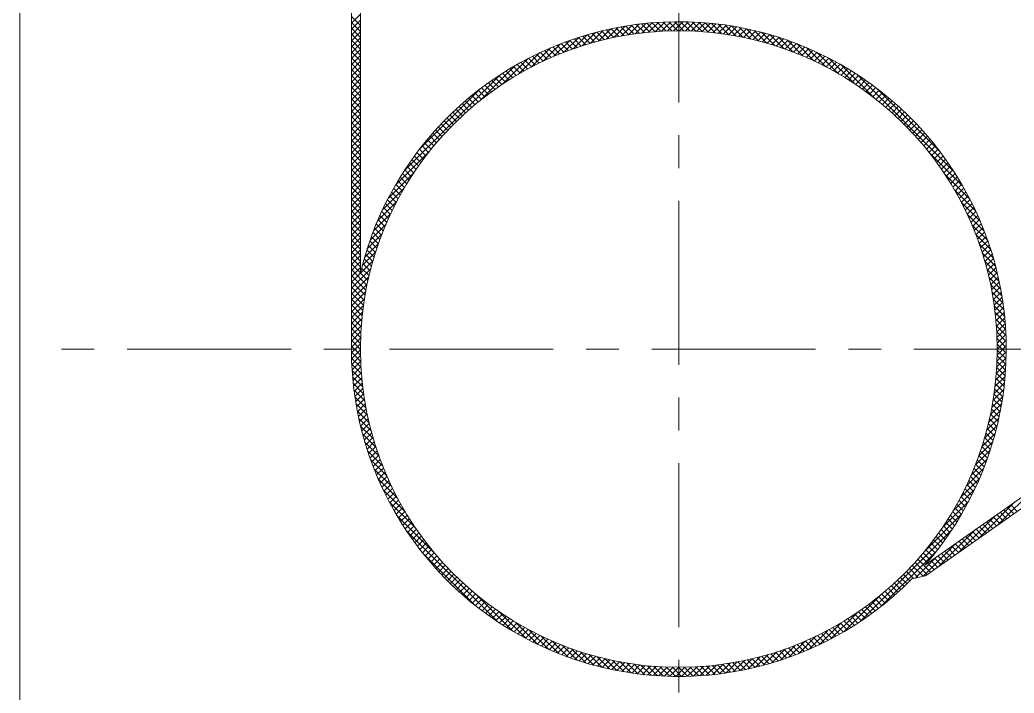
# Model space of a CAD drawing. Header units: millimetres. Extents: x -394 to 6212, y -2458 to 809.
# Drawn here: x 2956.92 to 2972.08, y -1885.08 to -1874.81 of the extents above; entities that cross this region are included whole.
import ezdxf

# ---------------------------------------------------------------- set-up
doc = ezdxf.new("R2010")
doc.units = ezdxf.units.MM
doc.linetypes.add('CENTERX2', pattern=[4, 2.5, -0.5, 0.5, -0.5])
for name, color, linetype, lineweight, true_color in [('1', 1, 'Continuous', 18, 0xff0000), ('2', 2, 'Continuous', 18, 0xffff00), ('3', 3, 'CENTERX2', 18, 0x00ff00)]:
    doc.layers.add(name, color=color, linetype=linetype, lineweight=lineweight, true_color=true_color)

msp = doc.modelspace()

# ---------------------------------------------------------------- linework, layer by layer
at = {"layer": '1'}
for p, q in [((2956.91546, -1823.48362), (2956.91546, -1888.73439)), ((2961.97115, -1832.38923), (2961.97115, -1879.82878)), ((2962.10954, -1870.61666), (2962.10954, -1878.66139)), ((2970.71541, -1883.1239), (2979.58559, -1876.9071)), ((2970.72553, -1883.2858), (2979.73849, -1876.96893)), ((2970.72553, -1883.2858), (2970.51906, -1883.33483))]:
    msp.add_line(p, q, dxfattribs=at)
msp.add_circle((2966.96413, -1879.82878), 4.85459, dxfattribs=at)
for start, end in [(318.703905, 166.478734), (180, 315.396562)]:
    msp.add_arc((2966.96413, -1879.82878), 4.99298, start, end, dxfattribs=at)
at = {"layer": '2'}
for p, q in [((2961.97115, -1874.85947), (2962.10954, -1874.72108)), ((2962.10954, -1874.89455), (2961.97115, -1874.75616)), ((2961.97115, -1874.94927), (2962.10954, -1874.81088)), ((2962.10954, -1874.98436), (2961.97115, -1874.84597)), ((2961.97115, -1875.03908), (2962.10954, -1874.90069)), ((2962.10954, -1875.07416), (2961.97115, -1874.93577)), ((2965.86015, -1875.10138), (2966.03935, -1874.92219)), ((2966.04809, -1875.0614), (2965.93062, -1874.94393)), ((2965.9754, -1875.07594), (2966.14846, -1874.90287)), ((2966.12394, -1875.04745), (2966.00523, -1874.92874)), ((2966.20086, -1875.03457), (2966.08084, -1874.91455)), ((2966.08707, -1875.05407), (2966.25468, -1874.88646)), ((2966.27889, -1875.02279), (2966.15749, -1874.90139)), ((2966.19552, -1875.03542), (2966.35825, -1874.8727)), ((2966.35807, -1875.01217), (2966.23519, -1874.88929)), ((2966.30106, -1875.01968), (2966.45937, -1874.86138)), ((2966.43844, -1875.00273), (2966.31401, -1874.8783)), ((2966.52005, -1874.99454), (2966.39396, -1874.86846)), ((2966.40393, -1875.00662), (2966.55822, -1874.85232)), ((2966.60295, -1874.98764), (2966.47511, -1874.8598)), ((2966.50434, -1874.99601), (2966.65497, -1874.84538)), ((2966.6872, -1874.98209), (2966.55749, -1874.85238)), ((2966.60247, -1874.98768), (2966.74975, -1874.8404)), ((2966.77287, -1874.97796), (2966.64117, -1874.84625)), ((2966.69849, -1874.98146), (2966.84268, -1874.83728)), ((2966.86002, -1874.9753), (2966.72619, -1874.84147)), ((2966.79254, -1874.97722), (2966.93387, -1874.83589)), ((2966.94873, -1874.97421), (2966.81262, -1874.8381)), ((2966.88472, -1874.97484), (2967.02341, -1874.83615)), ((2967.03909, -1874.97477), (2966.90052, -1874.8362)), ((2966.97516, -1874.9742), (2967.11139, -1874.83797)), ((2967.13119, -1874.97706), (2966.98999, -1874.83586)), ((2967.06395, -1874.97521), (2967.19789, -1874.84127)), ((2967.22513, -1874.98121), (2967.08109, -1874.83717)), ((2967.15118, -1874.97779), (2967.28298, -1874.84599)), ((2967.32105, -1874.98733), (2967.17394, -1874.84021)), ((2967.23691, -1874.98186), (2967.36672, -1874.85205)), ((2967.41908, -1874.99555), (2967.26862, -1874.84509)), ((2967.32123, -1874.98734), (2967.44916, -1874.85941)), ((2967.51938, -1875.00605), (2967.36527, -1874.85194)), ((2967.4042, -1874.99417), (2967.53037, -1874.86801)), ((2967.62212, -1875.01899), (2967.46402, -1874.86089)), ((2967.48587, -1875.00231), (2967.61038, -1874.8778)), ((2967.72752, -1875.03459), (2967.56503, -1874.87209)), ((2967.5663, -1875.01168), (2967.68925, -1874.88873)), ((2967.64554, -1875.02225), (2967.76701, -1874.90077)), ((2967.83583, -1875.05309), (2967.66847, -1874.88573)), ((2967.72362, -1875.03397), (2967.8437, -1874.91388)), ((2967.94734, -1875.0748), (2967.77455, -1874.90201)), ((2967.80059, -1875.04679), (2967.91936, -1874.92802)), ((2967.8765, -1875.06069), (2967.99402, -1874.94317)), ((2968.0624, -1875.10005), (2967.88352, -1874.92117)), ((2968.18143, -1875.12929), (2967.99566, -1874.94352)), ((2961.97115, -1875.12888), (2962.10954, -1874.99049)), ((2962.10954, -1875.16396), (2961.97115, -1875.02557)), ((2961.97115, -1875.21868), (2962.10954, -1875.08029)), ((2965.21056, -1875.30197), (2965.43766, -1875.07486)), ((2965.35299, -1875.24934), (2965.5671, -1875.03522)), ((2965.54448, -1875.1864), (2965.43408, -1875.07601)), ((2965.48811, -1875.20402), (2965.69139, -1875.00074)), ((2965.61368, -1875.1658), (2965.50242, -1875.05455)), ((2965.68375, -1875.14608), (2965.57159, -1875.03392)), ((2965.61712, -1875.16481), (2965.8112, -1874.97073)), ((2965.75473, -1875.12725), (2965.64161, -1875.01413)), ((2965.82662, -1875.10934), (2965.7125, -1874.99522)), ((2965.74091, -1875.13082), (2965.92704, -1874.94469)), ((2965.89946, -1875.09237), (2965.78428, -1874.9772)), ((2965.97327, -1875.07638), (2965.85698, -1874.9601)), ((2967.95136, -1875.07563), (2968.06771, -1874.95928)), ((2968.02522, -1875.09157), (2968.14045, -1874.97634)), ((2968.09811, -1875.10849), (2968.21228, -1874.99432)), ((2968.30499, -1875.16304), (2968.11133, -1874.96938)), ((2968.17005, -1875.12635), (2968.28321, -1875.01319)), ((2968.43372, -1875.20197), (2968.23093, -1874.99917)), ((2968.24107, -1875.14514), (2968.35327, -1875.03293)), ((2968.31119, -1875.16482), (2968.42248, -1875.05352)), ((2968.56853, -1875.24697), (2968.35498, -1875.03343)), ((2968.38043, -1875.18538), (2968.49086, -1875.07494)), ((2968.71057, -1875.29921), (2968.48415, -1875.07279)), ((2962.10954, -1875.25376), (2961.97115, -1875.11537)), ((2961.97115, -1875.30848), (2962.10954, -1875.17009)), ((2962.10954, -1875.34357), (2961.97115, -1875.20518)), ((2964.7181, -1875.52501), (2965.00831, -1875.2348)), ((2964.89631, -1875.43661), (2965.15964, -1875.17328)), ((2965.14654, -1875.32729), (2965.04049, -1875.22123)), ((2965.05915, -1875.36357), (2965.30222, -1875.1205)), ((2965.21089, -1875.30184), (2965.10421, -1875.19515)), ((2965.27601, -1875.27715), (2965.16866, -1875.16979)), ((2965.34191, -1875.25325), (2965.23385, -1875.14519)), ((2965.40861, -1875.23015), (2965.29981, -1875.12135)), ((2965.47613, -1875.20786), (2965.36655, -1875.09828)), ((2968.44882, -1875.20679), (2968.55843, -1875.09718)), ((2968.51637, -1875.22904), (2968.62521, -1875.1202)), ((2968.58311, -1875.2521), (2968.69121, -1875.14401)), ((2968.86148, -1875.36032), (2968.61928, -1875.11812)), ((2968.64905, -1875.27597), (2968.75644, -1875.16858)), ((2968.71421, -1875.30061), (2968.82093, -1875.19389)), ((2969.02369, -1875.43273), (2968.76148, -1875.17052)), ((2968.7786, -1875.32603), (2968.88468, -1875.21994)), ((2968.84223, -1875.3522), (2968.94771, -1875.24672)), ((2969.20102, -1875.52025), (2968.91233, -1875.23157)), ((2961.97115, -1875.39829), (2962.10954, -1875.2599)), ((2962.10954, -1875.43337), (2961.97115, -1875.29498)), ((2961.97115, -1875.48809), (2962.10954, -1875.3497)), ((2962.10954, -1875.52317), (2961.97115, -1875.38478)), ((2964.27937, -1875.78414), (2964.66888, -1875.39463)), ((2964.51752, -1875.63579), (2964.84594, -1875.30737)), ((2964.77582, -1875.49538), (2964.67296, -1875.39252)), ((2964.83583, -1875.46559), (2964.73251, -1875.36227)), ((2964.89654, -1875.4365), (2964.79273, -1875.33268)), ((2964.95796, -1875.40811), (2964.85363, -1875.30378)), ((2965.02009, -1875.38044), (2964.91521, -1875.27556)), ((2965.08294, -1875.35349), (2964.9775, -1875.24804)), ((2968.90512, -1875.3791), (2969.01003, -1875.2742)), ((2968.96729, -1875.40674), (2969.07165, -1875.30239)), ((2969.02874, -1875.4351), (2969.13258, -1875.33126)), ((2969.40026, -1875.62969), (2969.0741, -1875.30353)), ((2969.08948, -1875.46415), (2969.19283, -1875.36081)), ((2969.14953, -1875.49391), (2969.25241, -1875.39103)), ((2969.63595, -1875.77557), (2969.25032, -1875.38995)), ((2961.97115, -1875.57789), (2962.10954, -1875.4395)), ((2962.10954, -1875.61297), (2961.97115, -1875.47458)), ((2961.97115, -1875.66769), (2962.10954, -1875.5293)), ((2963.95221, -1876.0215), (2964.4708, -1875.50291)), ((2964.54253, -1875.6213), (2964.44128, -1875.52005)), ((2964.59985, -1875.58882), (2964.49824, -1875.48721)), ((2964.65784, -1875.557), (2964.55583, -1875.455)), ((2964.71649, -1875.52585), (2964.61407, -1875.42343)), ((2969.20889, -1875.52435), (2969.31133, -1875.42191)), ((2969.26758, -1875.55547), (2969.3696, -1875.45344)), ((2969.32559, -1875.58725), (2969.42723, -1875.48562)), ((2969.38295, -1875.6197), (2969.48421, -1875.51844)), ((2969.95551, -1876.00534), (2969.44716, -1875.49699)), ((2962.10954, -1875.70278), (2961.97115, -1875.56439)), ((2961.97115, -1875.7575), (2962.10954, -1875.61911)), ((2962.10954, -1875.79258), (2961.97115, -1875.65419)), ((2962.78069, -1877.10321), (2964.23856, -1875.64534)), ((2964.26556, -1875.79334), (2964.16585, -1875.69363)), ((2964.31969, -1875.75766), (2964.21971, -1875.65769)), ((2964.37444, -1875.72262), (2964.27418, -1875.62235)), ((2964.42983, -1875.6882), (2964.32926, -1875.58763)), ((2964.48586, -1875.65443), (2964.38496, -1875.55353)), ((2969.43966, -1875.6528), (2969.54057, -1875.55188)), ((2969.49571, -1875.68654), (2969.5963, -1875.58596)), ((2969.55113, -1875.72092), (2969.65141, -1875.62065)), ((2969.60592, -1875.75594), (2969.70591, -1875.65595)), ((2969.66008, -1875.79159), (2969.7598, -1875.69186)), ((2971.15568, -1877.11571), (2969.67721, -1875.63723)), ((2961.97115, -1875.8473), (2962.10954, -1875.70891)), ((2962.10954, -1875.88238), (2961.97115, -1875.74399)), ((2961.97115, -1875.9371), (2962.10954, -1875.79871)), ((2962.10954, -1875.97218), (2961.97115, -1875.8338)), ((2964.05523, -1875.94222), (2963.95639, -1875.84338)), ((2964.10689, -1875.90408), (2964.00786, -1875.80505)), ((2964.15917, -1875.86655), (2964.05993, -1875.76732)), ((2964.21205, -1875.82964), (2964.11259, -1875.73017)), ((2969.71361, -1875.82785), (2969.81309, -1875.72838)), ((2969.76653, -1875.86474), (2969.86578, -1875.76549)), ((2969.81883, -1875.90224), (2969.91787, -1875.8032)), ((2969.87053, -1875.94034), (2969.96937, -1875.8415)), ((2970.94553, -1876.81575), (2969.97717, -1875.84739)), ((2961.97115, -1876.0269), (2962.10954, -1875.88851)), ((2962.10954, -1876.06199), (2961.97115, -1875.9236)), ((2961.97115, -1876.11671), (2962.10954, -1875.97832)), ((2962.99664, -1876.79746), (2963.93281, -1875.86129)), ((2963.85459, -1876.1008), (2963.75635, -1876.00255)), ((2963.90385, -1876.06025), (2963.80549, -1875.96189)), ((2963.95371, -1876.02031), (2963.85521, -1875.9218)), ((2964.00417, -1875.98096), (2963.90551, -1875.8823)), ((2969.92162, -1875.97906), (2970.02029, -1875.88039)), ((2969.9721, -1876.01838), (2970.07061, -1875.91986)), ((2970.02199, -1876.05829), (2970.12036, -1875.95992)), ((2970.07128, -1876.09881), (2970.16953, -1876.00056)), ((2962.10954, -1876.15179), (2961.97115, -1876.0134)), ((2961.97115, -1876.20651), (2962.10954, -1876.06812)), ((2962.10954, -1876.24159), (2961.97115, -1876.1032)), ((2963.71037, -1876.22598), (2963.61239, -1876.128)), ((2963.75786, -1876.18366), (2963.6598, -1876.08561)), ((2963.80593, -1876.14193), (2963.70779, -1876.04379)), ((2970.11997, -1876.13991), (2970.21812, -1876.04177)), ((2970.16807, -1876.18161), (2970.26613, -1876.08356)), ((2970.21559, -1876.22391), (2970.31357, -1876.12592)), ((2961.97115, -1876.29631), (2962.10954, -1876.15792)), ((2962.10954, -1876.33139), (2961.97115, -1876.19301)), ((2961.97115, -1876.38611), (2962.10954, -1876.24772)), ((2962.10954, -1876.4212), (2961.97115, -1876.28281)), ((2963.52633, -1876.40115), (2963.42848, -1876.3033)), ((2963.57146, -1876.35648), (2963.4736, -1876.25862)), ((2963.61718, -1876.31239), (2963.51929, -1876.21451)), ((2963.66348, -1876.26889), (2963.56556, -1876.17097)), ((2970.26251, -1876.26679), (2970.36043, -1876.16886)), ((2970.30884, -1876.31026), (2970.40673, -1876.21237)), ((2970.35458, -1876.35432), (2970.45245, -1876.25645)), ((2970.39974, -1876.39896), (2970.4976, -1876.3011)), ((2961.97115, -1876.47592), (2962.10954, -1876.33753)), ((2962.10954, -1876.511), (2961.97115, -1876.37261)), ((2961.97115, -1876.56572), (2962.10954, -1876.42733)), ((2963.39447, -1876.5387), (2963.29654, -1876.44077)), ((2963.43784, -1876.49226), (2963.33995, -1876.39437)), ((2963.48179, -1876.44642), (2963.38393, -1876.34855)), ((2970.44431, -1876.44419), (2970.54218, -1876.34633)), ((2970.48829, -1876.49001), (2970.58618, -1876.39212)), ((2970.53169, -1876.53642), (2970.62962, -1876.43849)), ((2962.10954, -1876.6008), (2961.97115, -1876.46241)), ((2961.97115, -1876.65552), (2962.10954, -1876.51713)), ((2962.10954, -1876.69061), (2961.97115, -1876.55222)), ((2961.97115, -1876.74532), (2962.10954, -1876.60693)), ((2963.26791, -1876.68155), (2963.16975, -1876.58339)), ((2963.30951, -1876.63334), (2963.21144, -1876.53527)), ((2963.3517, -1876.58573), (2963.2537, -1876.48773)), ((2970.57449, -1876.58342), (2970.67248, -1876.48543)), ((2970.61671, -1876.63101), (2970.71477, -1876.53294)), ((2970.65833, -1876.67918), (2970.75649, -1876.58103)), ((2962.10954, -1876.78041), (2961.97115, -1876.64202)), ((2961.97115, -1876.83513), (2962.10954, -1876.69674)), ((2962.10954, -1876.87021), (2961.97115, -1876.73182)), ((2963.14669, -1876.82974), (2963.04815, -1876.7312)), ((2963.1865, -1876.77975), (2963.08811, -1876.68135)), ((2963.22691, -1876.73035), (2963.12864, -1876.63208)), ((2970.69936, -1876.72796), (2970.79763, -1876.62969)), ((2970.7398, -1876.77732), (2970.83819, -1876.67893)), ((2970.77964, -1876.82728), (2970.87817, -1876.72875)), ((2961.97115, -1876.92493), (2962.10954, -1876.78654)), ((2962.10954, -1876.96001), (2961.97115, -1876.82162)), ((2961.97115, -1877.01473), (2962.10954, -1876.87634)), ((2962.10954, -1877.04982), (2961.97115, -1876.91143)), ((2962.63826, -1877.33545), (2963.15685, -1876.81686)), ((2963.03088, -1876.98333), (2962.9318, -1876.88426)), ((2963.06888, -1876.93153), (2962.97, -1876.83265)), ((2963.10748, -1876.88033), (2963.00878, -1876.78163)), ((2971.29593, -1877.34575), (2970.78758, -1876.8374)), ((2970.81888, -1876.87785), (2970.91757, -1876.77916)), ((2970.85751, -1876.92901), (2970.95638, -1876.83015)), ((2970.89554, -1876.98079), (2970.99461, -1876.88172)), ((2961.97115, -1877.10453), (2962.10954, -1876.96614)), ((2962.10954, -1877.13962), (2961.97115, -1877.00123)), ((2961.97115, -1877.19434), (2962.10954, -1877.05595)), ((2962.92055, -1877.14241), (2962.82078, -1877.04264)), ((2962.95671, -1877.08877), (2962.85719, -1876.98925)), ((2962.99349, -1877.03574), (2962.8942, -1876.93645)), ((2970.93296, -1877.03317), (2971.03224, -1876.93389)), ((2970.96977, -1877.08617), (2971.06928, -1876.98666)), ((2971.00596, -1877.13978), (2971.10572, -1877.04002)), ((2962.10954, -1877.22942), (2961.97115, -1877.09103)), ((2961.97115, -1877.28414), (2962.10954, -1877.14575)), ((2962.10954, -1877.31922), (2961.97115, -1877.18083)), ((2962.52998, -1877.53353), (2962.91948, -1877.14403)), ((2962.81585, -1877.30711), (2962.7152, -1877.20647)), ((2962.85012, -1877.25158), (2962.74979, -1877.15125)), ((2962.88502, -1877.19668), (2962.78498, -1877.09664)), ((2971.40296, -1877.54259), (2971.01734, -1877.15697)), ((2971.04152, -1877.19402), (2971.14155, -1877.09399)), ((2971.07646, -1877.24889), (2971.17677, -1877.14857)), ((2971.11076, -1877.30439), (2971.21138, -1877.20376)), ((2961.97115, -1877.37394), (2962.10954, -1877.23555)), ((2962.10954, -1877.40903), (2961.97115, -1877.27064)), ((2961.97115, -1877.46374), (2962.10954, -1877.32536)), ((2962.10954, -1877.49883), (2961.97115, -1877.36044)), ((2962.74923, -1877.4201), (2962.64791, -1877.31878)), ((2962.78222, -1877.36328), (2962.68124, -1877.26231)), ((2971.14442, -1877.36053), (2971.24538, -1877.25957)), ((2971.17743, -1877.41732), (2971.27874, -1877.31601)), ((2961.97115, -1877.55355), (2962.10954, -1877.41516)), ((2962.10954, -1877.58863), (2961.97115, -1877.45024)), ((2961.97115, -1877.64335), (2962.10954, -1877.50496)), ((2962.44272, -1877.71059), (2962.77114, -1877.38218)), ((2962.65424, -1877.59452), (2962.55172, -1877.492)), ((2962.68524, -1877.53571), (2962.58314, -1877.43362)), ((2962.7169, -1877.47758), (2962.6152, -1877.37588)), ((2971.48939, -1877.71882), (2971.16322, -1877.39265)), ((2971.2098, -1877.47476), (2971.31148, -1877.37308)), ((2971.24149, -1877.53286), (2971.34357, -1877.43079)), ((2971.27253, -1877.59163), (2971.37502, -1877.48914)), ((2962.10954, -1877.67843), (2961.97115, -1877.54004)), ((2961.97115, -1877.73315), (2962.10954, -1877.59476)), ((2962.10954, -1877.76824), (2961.97115, -1877.62985)), ((2962.37015, -1877.87297), (2962.66036, -1877.58276)), ((2962.56535, -1877.77504), (2962.46143, -1877.67111)), ((2962.59429, -1877.71417), (2962.49086, -1877.61074)), ((2962.62392, -1877.654), (2962.52096, -1877.55104)), ((2971.56135, -1877.88058), (2971.27266, -1877.59189)), ((2971.30288, -1877.65108), (2971.40582, -1877.54814)), ((2971.33254, -1877.71122), (2971.43595, -1877.60781)), ((2971.36151, -1877.77206), (2971.46542, -1877.66815)), ((2961.97115, -1877.82295), (2962.10954, -1877.68457)), ((2962.10954, -1877.85804), (2961.97115, -1877.71965)), ((2961.97115, -1877.91276), (2962.10954, -1877.77437)), ((2962.10954, -1877.94784), (2961.97115, -1877.80945)), ((2962.30863, -1878.02429), (2962.57195, -1877.76096)), ((2962.50962, -1877.89891), (2962.40462, -1877.79391)), ((2962.53713, -1877.83662), (2962.43268, -1877.73216)), ((2971.62239, -1878.03143), (2971.36019, -1877.76922)), ((2971.38977, -1877.8336), (2971.4942, -1877.72917)), ((2971.41732, -1877.89585), (2971.52229, -1877.79088)), ((2961.97115, -1878.00256), (2962.10954, -1877.86417)), ((2962.10954, -1878.03764), (2961.97115, -1877.89925)), ((2961.97115, -1878.09236), (2962.10954, -1877.95397)), ((2962.25585, -1878.16687), (2962.49892, -1877.9238)), ((2962.4568, -1878.0257), (2962.35061, -1877.91951)), ((2962.48284, -1877.96193), (2962.37726, -1877.85635)), ((2971.6748, -1878.17364), (2971.43259, -1877.93143)), ((2971.44413, -1877.95884), (2971.54969, -1877.85329)), ((2971.4702, -1878.02257), (2971.57637, -1877.91641)), ((2962.10954, -1878.12745), (2961.97115, -1877.98906)), ((2961.97115, -1878.18217), (2962.10954, -1878.04378)), ((2962.10954, -1878.21725), (2961.97115, -1878.07886)), ((2962.21021, -1878.30231), (2962.43731, -1878.07521)), ((2962.38329, -1878.2216), (2962.27507, -1878.11338)), ((2962.40702, -1878.15552), (2962.2995, -1878.04801)), ((2962.43153, -1878.09023), (2962.32469, -1877.98339)), ((2971.72012, -1878.30876), (2971.49371, -1878.08235)), ((2971.49552, -1878.08706), (2971.60232, -1877.98026)), ((2971.52007, -1878.15232), (2971.62755, -1878.04484)), ((2971.54383, -1878.21836), (2971.65202, -1878.11017)), ((2961.97115, -1878.27197), (2962.10954, -1878.13358)), ((2962.10954, -1878.30705), (2961.97115, -1878.16866)), ((2961.97115, -1878.36177), (2962.10954, -1878.22338)), ((2962.10954, -1878.39685), (2961.97115, -1878.25846)), ((2962.17057, -1878.43175), (2962.38469, -1878.21764)), ((2962.33827, -1878.35618), (2962.22852, -1878.24643)), ((2962.36037, -1878.28848), (2962.2514, -1878.17951)), ((2971.75948, -1878.43793), (2971.54594, -1878.22439)), ((2971.56679, -1878.2852), (2971.67572, -1878.17627)), ((2971.58893, -1878.35286), (2971.69865, -1878.24314)), ((2961.97115, -1878.45157), (2962.10954, -1878.31318)), ((2962.10954, -1878.48666), (2961.97115, -1878.34827)), ((2961.97115, -1878.54138), (2962.10954, -1878.40299)), ((2962.13609, -1878.55604), (2962.33937, -1878.35276)), ((2962.29661, -1878.49412), (2962.18515, -1878.38267)), ((2962.31701, -1878.42472), (2962.20643, -1878.31414)), ((2971.79374, -1878.56199), (2971.59094, -1878.35919)), ((2971.61023, -1878.42136), (2971.72078, -1878.31082)), ((2971.63068, -1878.49072), (2971.74209, -1878.3793)), ((2962.10954, -1878.57646), (2961.97115, -1878.43807)), ((2961.97115, -1878.81078), (2962.30016, -1878.48177)), ((2961.97115, -1878.63118), (2962.10954, -1878.49279)), ((2962.22401, -1878.78074), (2961.97115, -1878.52787)), ((2961.97115, -1878.72098), (2962.10954, -1878.58259)), ((2962.25846, -1878.63558), (2962.14512, -1878.52224)), ((2962.27708, -1878.5644), (2962.16471, -1878.45203)), ((2971.82354, -1878.68159), (2971.62988, -1878.48793)), ((2971.65025, -1878.56095), (2971.76257, -1878.44862)), ((2971.66892, -1878.63208), (2971.7822, -1878.5188)), ((2961.97115, -1878.90059), (2962.26617, -1878.60556)), ((2962.20825, -1878.85478), (2961.97115, -1878.61767)), ((2962.19349, -1878.92983), (2961.97115, -1878.70748)), ((2961.97115, -1878.99039), (2962.23673, -1878.72481)), ((2962.24076, -1878.70768), (2962.12641, -1878.59333)), ((2971.8494, -1878.79725), (2971.66363, -1878.61148)), ((2971.68666, -1878.70414), (2971.80096, -1878.58984)), ((2971.87174, -1878.90939), (2971.69286, -1878.73052)), ((2971.70345, -1878.77715), (2971.81882, -1878.66179)), ((2971.71927, -1878.85114), (2971.83576, -1878.73465)), ((2962.17978, -1879.00592), (2961.97115, -1878.79728)), ((2961.97115, -1879.08019), (2962.21129, -1878.84005)), ((2971.89091, -1879.01836), (2971.71812, -1878.84557)), ((2971.73407, -1878.92614), (2971.85175, -1878.80846)), ((2971.74783, -1879.00218), (2971.86677, -1878.88325)), ((2962.16715, -1879.08309), (2961.97115, -1878.88708)), ((2961.97115, -1879.16999), (2962.18942, -1878.95172)), ((2962.15563, -1879.16137), (2961.97115, -1878.97688)), ((2971.90719, -1879.12445), (2971.73982, -1878.95708)), ((2971.76052, -1879.0793), (2971.88078, -1878.95904)), ((2971.77209, -1879.15753), (2971.89375, -1879.03587)), ((2961.97115, -1879.2598), (2962.17077, -1879.06017)), ((2962.14527, -1879.24081), (2961.97115, -1879.06669)), ((2962.13612, -1879.32146), (2961.97115, -1879.15649)), ((2961.97115, -1879.3496), (2962.15503, -1879.16571)), ((2971.92082, -1879.22789), (2971.75833, -1879.06539)), ((2971.93203, -1879.32889), (2971.77393, -1879.17079)), ((2971.78251, -1879.23691), (2971.90565, -1879.11377)), ((2962.12821, -1879.40336), (2961.97115, -1879.24629)), ((2961.97115, -1879.4394), (2962.14197, -1879.26858)), ((2962.12161, -1879.48656), (2961.97115, -1879.33609)), ((2971.94097, -1879.42764), (2971.78687, -1879.27353)), ((2971.79173, -1879.3175), (2971.91644, -1879.19278)), ((2971.79969, -1879.39933), (2971.92608, -1879.27295)), ((2961.97115, -1879.5292), (2962.13136, -1879.36899)), ((2962.11638, -1879.57113), (2961.97115, -1879.4259)), ((2961.97115, -1879.61901), (2962.12303, -1879.46713)), ((2971.94782, -1879.52429), (2971.79736, -1879.37383)), ((2971.95271, -1879.61898), (2971.80559, -1879.47186)), ((2971.80636, -1879.48247), (2971.93452, -1879.35431)), ((2971.81166, -1879.56697), (2971.94171, -1879.43692)), ((2962.11257, -1879.65713), (2961.97115, -1879.5157)), ((2961.97115, -1879.70881), (2962.11681, -1879.56315)), ((2962.11027, -1879.74462), (2961.97115, -1879.6055)), ((2971.95574, -1879.71182), (2971.8117, -1879.56778)), ((2971.81554, -1879.6529), (2971.94761, -1879.52083)), ((2971.81792, -1879.74032), (2971.95215, -1879.60609)), ((2961.97115, -1879.79861), (2962.11257, -1879.65719)), ((2962.10954, -1879.8337), (2961.97115, -1879.69531)), ((2962.11048, -1879.92444), (2961.97115, -1879.78511)), ((2961.9715, -1879.88806), (2962.11019, -1879.74937)), ((2971.95705, -1879.80293), (2971.81585, -1879.66173)), ((2971.81787, -1879.91997), (2971.95689, -1879.78096)), ((2971.95671, -1879.89239), (2971.81815, -1879.75383)), ((2971.81873, -1879.82931), (2971.95526, -1879.69278)), ((2962.11318, -1880.01695), (2961.97136, -1879.87513)), ((2961.97332, -1879.97604), (2962.10955, -1879.83981)), ((2961.97662, -1880.06254), (2962.11056, -1879.9286)), ((2971.81525, -1880.01239), (2971.95694, -1879.87071)), ((2971.95144, -1880.06673), (2971.81761, -1879.93289)), ((2971.95482, -1879.9803), (2971.8187, -1879.84418)), ((2962.11777, -1880.11133), (2961.97305, -1879.96662)), ((2962.12435, -1880.20772), (2961.9765, -1880.05987)), ((2961.98134, -1880.14763), (2962.11314, -1880.01583)), ((2971.80428, -1880.20297), (2971.95198, -1880.05527)), ((2971.81076, -1880.10668), (2971.95533, -1879.96211)), ((2971.94666, -1880.15175), (2971.81496, -1880.02004)), ((2962.13307, -1880.30624), (2961.98181, -1880.15499)), ((2961.9874, -1880.23137), (2962.11721, -1880.10156)), ((2961.99476, -1880.31381), (2962.12269, -1880.18588)), ((2971.78475, -1880.4021), (2971.93954, -1880.24731)), ((2971.79567, -1880.30139), (2971.94675, -1880.1503)), ((2971.93311, -1880.3178), (2971.80527, -1880.18996)), ((2971.94053, -1880.23542), (2971.81082, -1880.10571)), ((2962.1441, -1880.40708), (2961.98912, -1880.2521)), ((2962.15763, -1880.5104), (2961.99857, -1880.35134)), ((2962.00336, -1880.39502), (2962.12952, -1880.26885)), ((2962.01315, -1880.47503), (2962.13765, -1880.35052)), ((2971.77136, -1880.5053), (2971.93021, -1880.34645)), ((2971.91461, -1880.47891), (2971.79018, -1880.35448)), ((2971.92445, -1880.39895), (2971.79837, -1880.27287)), ((2962.17386, -1880.61644), (2962.01031, -1880.45288)), ((2962.02408, -1880.5539), (2962.14703, -1880.43095)), ((2962.03612, -1880.63166), (2962.1576, -1880.51019)), ((2971.73621, -1880.72005), (2971.90449, -1880.55177)), ((2971.75526, -1880.6112), (2971.91858, -1880.44787)), ((2971.89153, -1880.63543), (2971.77012, -1880.51402)), ((2971.90362, -1880.55772), (2971.78075, -1880.43485)), ((2962.19306, -1880.72544), (2962.02452, -1880.5569)), ((2962.21554, -1880.83772), (2962.04143, -1880.66362)), ((2962.04923, -1880.70836), (2962.16931, -1880.58827)), ((2962.06337, -1880.78401), (2962.18214, -1880.66525)), ((2971.7139, -1880.83216), (2971.88772, -1880.65835)), ((2971.86417, -1880.78768), (2971.74547, -1880.66897)), ((2971.87836, -1880.71207), (2971.75835, -1880.59205)), ((2962.24165, -1880.95364), (2962.06129, -1880.77328)), ((2962.07852, -1880.85867), (2962.19604, -1880.74115)), ((2962.09463, -1880.93236), (2962.21098, -1880.81602)), ((2971.68797, -1880.9479), (2971.86801, -1880.76786)), ((2971.83282, -1880.93593), (2971.71653, -1880.81964)), ((2971.84898, -1880.86229), (2971.73152, -1880.74483)), ((2962.27186, -1881.07365), (2962.0844, -1880.88619)), ((2962.30672, -1881.19831), (2962.11111, -1881.0027)), ((2962.11169, -1881.0051), (2962.22692, -1880.88988)), ((2962.12967, -1881.07693), (2962.24384, -1880.96276)), ((2971.62336, -1881.19211), (2971.81854, -1880.99693)), ((2971.65798, -1881.06769), (2971.84507, -1880.8806)), ((2971.79769, -1881.08041), (2971.68358, -1880.96629)), ((2971.81571, -1881.00863), (2971.70054, -1880.89345)), ((2962.34694, -1881.32834), (2962.14187, -1881.12326)), ((2962.14854, -1881.14786), (2962.2617, -1881.0347)), ((2962.16828, -1881.21792), (2962.28049, -1881.10572)), ((2971.58342, -1881.32186), (2971.78799, -1881.11728)), ((2971.759, -1881.22132), (2971.64684, -1881.10916)), ((2971.77878, -1881.1513), (2971.66567, -1881.03819)), ((2962.39346, -1881.46466), (2962.17722, -1881.24842)), ((2962.18887, -1881.28713), (2962.30017, -1881.17584)), ((2962.21029, -1881.35552), (2962.32073, -1881.24508)), ((2971.53723, -1881.45785), (2971.75288, -1881.24219)), ((2971.7169, -1881.35883), (2971.60651, -1881.24844)), ((2971.73836, -1881.29049), (2971.62711, -1881.17923)), ((2962.44755, -1881.60855), (2962.21785, -1881.37885)), ((2962.23253, -1881.42309), (2962.34214, -1881.31347)), ((2962.25555, -1881.48986), (2962.36439, -1881.38103)), ((2962.27936, -1881.55586), (2962.38745, -1881.44776)), ((2971.48355, -1881.60133), (2971.71253, -1881.37235)), ((2971.64772, -1881.55906), (2971.53966, -1881.451)), ((2971.67157, -1881.4931), (2971.56277, -1881.3843)), ((2971.69463, -1881.42636), (2971.58505, -1881.31679)), ((2962.51097, -1881.76177), (2962.26466, -1881.51547)), ((2962.30393, -1881.62109), (2962.41132, -1881.5137)), ((2962.32924, -1881.68558), (2962.43596, -1881.57886)), ((2971.42064, -1881.75405), (2971.66604, -1881.50864)), ((2971.59777, -1881.68871), (2971.49108, -1881.58202)), ((2971.62312, -1881.62426), (2971.51576, -1881.5169)), ((2962.58639, -1881.927), (2962.31887, -1881.65947)), ((2962.35529, -1881.74933), (2962.46138, -1881.64325)), ((2962.38207, -1881.81236), (2962.48754, -1881.70688)), ((2971.34588, -1881.9186), (2971.61223, -1881.65225)), ((2971.54487, -1881.81542), (2971.43942, -1881.70997)), ((2971.57168, -1881.75242), (2971.46563, -1881.64637)), ((2962.67813, -1882.10854), (2962.38215, -1881.81256)), ((2962.40955, -1881.87468), (2962.51445, -1881.76978)), ((2962.43773, -1881.9363), (2962.54209, -1881.83194)), ((2962.46661, -1881.99723), (2962.57044, -1881.89339)), ((2971.25508, -1882.0992), (2971.54944, -1881.80485)), ((2971.46023, -1882.00018), (2971.35642, -1881.89637)), ((2971.48914, -1881.93929), (2971.3848, -1881.83496)), ((2971.51735, -1881.8777), (2971.41248, -1881.77283)), ((2962.79407, -1882.31428), (2962.45702, -1881.97723)), ((2962.49616, -1882.05748), (2962.5995, -1881.95413)), ((2962.52638, -1882.11706), (2962.62926, -1882.01418)), ((2971.1406, -1882.30349), (2971.47522, -1881.96887)), ((2971.40039, -1882.11995), (2971.29753, -1882.01709)), ((2971.43065, -1882.0604), (2971.32732, -1881.95708)), ((2971.83133, -1882.51079), (2972.39628, -1881.94584)), ((2962.95225, -1882.56227), (2962.54743, -1882.15745)), ((2962.55726, -1882.17598), (2962.6597, -1882.07354)), ((2962.58879, -1882.23425), (2962.69082, -1882.13223)), ((2962.62097, -1882.29188), (2962.7226, -1882.19025)), ((2970.98527, -1882.54862), (2971.38569, -1882.1482)), ((2971.30571, -1882.29467), (2971.20409, -1882.19306)), ((2971.33792, -1882.23708), (2971.23591, -1882.13507)), ((2971.36948, -1882.17884), (2971.26706, -1882.07642)), ((2971.53112, -1882.72119), (2972.09607, -1882.15625)), ((2972.12454, -1882.30528), (2972.02518, -1882.20593)), ((2962.65379, -1882.34886), (2962.75505, -1882.2476)), ((2963.22456, -1882.92437), (2962.6605, -1882.36032)), ((2962.68723, -1882.40522), (2962.78814, -1882.30431)), ((2962.7213, -1882.46095), (2962.82189, -1882.36037)), ((2970.72397, -1882.89972), (2971.27398, -1882.34972)), ((2971.20528, -1882.46365), (2971.10471, -1882.36308)), ((2971.23938, -1882.40795), (2971.13849, -1882.30706)), ((2971.27286, -1882.35163), (2971.17162, -1882.25039)), ((2971.23091, -1882.9316), (2971.79586, -1882.36665)), ((2971.91335, -1882.4533), (2971.81399, -1882.35394)), ((2971.96615, -1882.4163), (2971.86679, -1882.31694)), ((2972.01894, -1882.37929), (2971.91959, -1882.27994)), ((2972.07174, -1882.34229), (2971.97238, -1882.24293)), ((2962.75599, -1882.51606), (2962.85627, -1882.41579)), ((2962.7913, -1882.57056), (2962.89129, -1882.47057)), ((2962.82721, -1882.62445), (2962.92693, -1882.52473)), ((2971.13523, -1882.57321), (2971.03525, -1882.47323)), ((2971.17056, -1882.51874), (2971.0703, -1882.41847)), ((2971.70216, -1882.60132), (2971.6028, -1882.50196)), ((2971.75495, -1882.56432), (2971.6556, -1882.46496)), ((2971.80775, -1882.52731), (2971.70839, -1882.42795)), ((2971.86055, -1882.49031), (2971.76119, -1882.39095)), ((2964.19169, -1883.98131), (2962.81161, -1882.60122)), ((2962.86372, -1882.67774), (2962.9632, -1882.57826)), ((2962.90084, -1882.73043), (2963.00009, -1882.63118)), ((2969.72348, -1883.99002), (2971.12537, -1882.58813)), ((2971.0256, -1882.73298), (2970.92636, -1882.63375)), ((2970.93071, -1883.142), (2971.49565, -1882.57706)), ((2971.06274, -1882.68032), (2970.96328, -1882.58086)), ((2971.09928, -1882.62707), (2970.99957, -1882.52736)), ((2971.49096, -1882.74934), (2971.39161, -1882.64998)), ((2971.54376, -1882.71233), (2971.4444, -1882.61298)), ((2971.59656, -1882.67533), (2971.4972, -1882.57597)), ((2971.64936, -1882.63832), (2971.55, -1882.53897)), ((2962.93855, -1882.78252), (2963.03758, -1882.68349)), ((2962.97685, -1882.83402), (2963.07569, -1882.73518)), ((2963.01574, -1882.88494), (2963.11441, -1882.78627)), ((2970.68825, -1883.29466), (2971.19544, -1882.78746)), ((2970.91061, -1882.88741), (2970.81195, -1882.78874)), ((2970.94953, -1882.83652), (2970.85069, -1882.73769)), ((2970.98786, -1882.78505), (2970.88883, -1882.68602)), ((2971.27977, -1882.89736), (2971.18041, -1882.798)), ((2971.33257, -1882.86035), (2971.23321, -1882.76099)), ((2971.38537, -1882.82335), (2971.28601, -1882.72399)), ((2971.43816, -1882.78634), (2971.33881, -1882.68698)), ((2963.86073, -1883.74015), (2963.05276, -1882.93219)), ((2963.05521, -1882.93527), (2963.15372, -1882.83675)), ((2963.09527, -1882.98501), (2963.19364, -1882.88664)), ((2963.1359, -1883.03418), (2963.23415, -1882.93593)), ((2970.04676, -1883.75654), (2970.89189, -1882.91141)), ((2970.79036, -1883.03656), (2970.69212, -1882.93832)), ((2970.83102, -1882.98742), (2970.73266, -1882.88906)), ((2970.87111, -1882.93771), (2970.7726, -1882.8392)), ((2971.06858, -1883.04537), (2970.96922, -1882.94601)), ((2971.12138, -1883.00837), (2971.02202, -1882.90901)), ((2971.17417, -1882.97136), (2971.07482, -1882.87201)), ((2971.22697, -1882.93436), (2971.12761, -1882.835)), ((2963.17712, -1883.08277), (2963.27526, -1882.98462)), ((2963.21891, -1883.13078), (2963.31696, -1883.03273)), ((2963.26127, -1883.17822), (2963.35925, -1883.08024)), ((2963.30421, -1883.22508), (2963.40214, -1883.12716)), ((2970.68905, -1883.29447), (2970.52402, -1883.12943)), ((2970.75179, -1883.2674), (2970.56693, -1883.08254)), ((2970.57048, -1883.32262), (2970.89524, -1882.99787)), ((2970.80459, -1883.23039), (2970.60925, -1883.03506)), ((2970.74912, -1883.08512), (2970.65098, -1882.98698)), ((2970.85739, -1883.19339), (2970.75803, -1883.09403)), ((2970.91018, -1883.15639), (2970.81083, -1883.05703)), ((2970.96298, -1883.11938), (2970.86362, -1883.02002)), ((2971.01578, -1883.08238), (2970.91642, -1882.98302)), ((2963.34772, -1883.27138), (2963.44561, -1883.17349)), ((2963.3918, -1883.3171), (2963.48966, -1883.21923)), ((2963.43645, -1883.36225), (2963.53431, -1883.26439)), ((2970.48962, -1883.36444), (2970.39176, -1883.26658)), ((2970.54391, -1883.32893), (2970.43643, -1883.22145)), ((2970.61648, -1883.3117), (2970.48052, -1883.17574)), ((2963.48168, -1883.40683), (2963.57954, -1883.30896)), ((2963.52747, -1883.45083), (2963.62536, -1883.35294)), ((2963.57384, -1883.49427), (2963.67177, -1883.39634)), ((2970.35215, -1883.49638), (2970.25421, -1883.39844)), ((2970.39854, -1883.45297), (2970.30065, -1883.35507)), ((2970.44436, -1883.40899), (2970.3465, -1883.31112)), ((2963.62078, -1883.53713), (2963.71877, -1883.43914)), ((2963.66829, -1883.57942), (2963.76635, -1883.48136)), ((2963.71638, -1883.62114), (2963.81453, -1883.52298)), ((2963.76504, -1883.66228), (2963.8633, -1883.56401)), ((2964.4326, -1884.13241), (2963.86854, -1883.56836)), ((2970.16083, -1883.66427), (2970.06256, -1883.566)), ((2970.20952, -1883.62316), (2970.11136, -1883.525)), ((2970.25764, -1883.58147), (2970.15957, -1883.4834)), ((2970.30518, -1883.53921), (2970.20719, -1883.44122)), ((2963.81428, -1883.70284), (2963.91267, -1883.60445)), ((2963.8641, -1883.74282), (2963.96263, -1883.64429)), ((2963.91451, -1883.78222), (2964.0132, -1883.68353)), ((2963.96549, -1883.82103), (2964.06436, -1883.72217)), ((2969.48507, -1884.13863), (2970.03507, -1883.58863)), ((2969.96026, -1883.82291), (2969.86139, -1883.72404)), ((2970.01128, -1883.78413), (2969.91258, -1883.68543)), ((2970.06171, -1883.74476), (2969.96318, -1883.64622)), ((2970.11156, -1883.70481), (2970.01317, -1883.60641)), ((2964.01707, -1883.85926), (2964.11614, -1883.7602)), ((2964.06924, -1883.89689), (2964.16852, -1883.79762)), ((2964.12201, -1883.93393), (2964.22151, -1883.83442)), ((2964.17537, -1883.97037), (2964.27513, -1883.87061)), ((2964.63547, -1884.24548), (2964.23065, -1883.84066)), ((2969.28355, -1884.25034), (2969.68397, -1883.84992)), ((2969.75027, -1883.97213), (2969.6505, -1883.87236)), ((2969.80366, -1883.93572), (2969.70415, -1883.8362)), ((2969.85646, -1883.89871), (2969.75717, -1883.79943)), ((2969.90866, -1883.86111), (2969.80958, -1883.76204)), ((2964.22934, -1884.0062), (2964.32937, -1883.90617)), ((2964.28392, -1884.04143), (2964.38424, -1883.94111)), ((2964.33911, -1884.07604), (2964.43974, -1883.97541)), ((2964.39492, -1884.11003), (2964.49588, -1884.00907)), ((2964.81569, -1884.3359), (2964.47863, -1883.99884)), ((2969.10422, -1884.33987), (2969.43883, -1884.00526)), ((2969.5306, -1884.11167), (2969.42963, -1884.0107)), ((2969.58644, -1884.07771), (2969.4858, -1883.97707)), ((2969.64166, -1884.04313), (2969.54133, -1883.9428)), ((2969.69627, -1884.00793), (2969.59623, -1883.90789)), ((2964.45136, -1884.14339), (2964.55267, -1884.04209)), ((2964.50843, -1884.17613), (2964.61011, -1884.07445)), ((2964.56613, -1884.20822), (2964.66821, -1884.10615)), ((2964.62449, -1884.23967), (2964.72698, -1884.13718)), ((2964.68349, -1884.27047), (2964.78643, -1884.16753)), ((2964.98035, -1884.41076), (2964.68438, -1884.11478)), ((2968.9402, -1884.41409), (2969.23455, -1884.11973)), ((2969.24187, -1884.27195), (2969.13891, -1884.16899)), ((2969.30091, -1884.24119), (2969.19839, -1884.13867)), ((2969.3593, -1884.20977), (2969.2572, -1884.10768)), ((2969.41703, -1884.17771), (2969.31533, -1884.07601)), ((2969.47413, -1884.14501), (2969.37281, -1884.04368)), ((2964.74316, -1884.3006), (2964.84657, -1884.19719)), ((2964.8035, -1884.33007), (2964.9074, -1884.22616)), ((2964.86452, -1884.35885), (2964.96894, -1884.25443)), ((2965.13344, -1884.47404), (2964.86591, -1884.20652)), ((2964.92623, -1884.38694), (2965.0312, -1884.28197)), ((2964.98864, -1884.41434), (2965.09419, -1884.30878)), ((2965.27745, -1884.52825), (2965.03114, -1884.28194)), ((2965.05176, -1884.44102), (2965.15792, -1884.33486)), ((2968.64399, -1884.53069), (2968.88939, -1884.28529)), ((2968.8734, -1884.4423), (2968.76721, -1884.33611)), ((2968.7876, -1884.47688), (2969.05395, -1884.21053)), ((2968.93656, -1884.41566), (2968.83098, -1884.31007)), ((2968.99901, -1884.3883), (2968.894, -1884.2833)), ((2969.06075, -1884.36024), (2968.9563, -1884.25579)), ((2969.1218, -1884.33149), (2969.01787, -1884.22756)), ((2969.18217, -1884.30206), (2969.07874, -1884.19862)), ((2965.1156, -1884.46698), (2965.22241, -1884.36017)), ((2965.18019, -1884.4922), (2965.28766, -1884.38472)), ((2965.41406, -1884.57506), (2965.18437, -1884.34537)), ((2965.24552, -1884.51667), (2965.35371, -1884.40848)), ((2965.31162, -1884.54037), (2965.42055, -1884.43144)), ((2965.5445, -1884.6157), (2965.32825, -1884.39945)), ((2965.37849, -1884.5633), (2965.48821, -1884.45358)), ((2965.44617, -1884.58543), (2965.55671, -1884.47488)), ((2965.66965, -1884.65104), (2965.46458, -1884.44597)), ((2965.51465, -1884.60674), (2965.62607, -1884.49533)), ((2965.79021, -1884.6818), (2965.5946, -1884.48619)), ((2968.13228, -1884.6832), (2968.32746, -1884.48801)), ((2968.25263, -1884.65265), (2968.45721, -1884.44807)), ((2968.41025, -1884.60776), (2968.29879, -1884.49631)), ((2968.47877, -1884.58649), (2968.36819, -1884.4759)), ((2968.37754, -1884.61754), (2968.5932, -1884.40188)), ((2968.54649, -1884.5644), (2968.43673, -1884.45464)), ((2968.6134, -1884.54151), (2968.50443, -1884.43254)), ((2968.5077, -1884.57718), (2968.73668, -1884.3482)), ((2968.67954, -1884.51784), (2968.57131, -1884.40962)), ((2968.74491, -1884.49341), (2968.63739, -1884.3859)), ((2968.80952, -1884.46822), (2968.70269, -1884.36139)), ((2965.58397, -1884.62723), (2965.6963, -1884.5149)), ((2965.65415, -1884.64686), (2965.76743, -1884.53357)), ((2965.90672, -1884.70851), (2965.71926, -1884.52105)), ((2965.72519, -1884.66561), (2965.83949, -1884.55131)), ((2965.79713, -1884.68347), (2965.9125, -1884.5681)), ((2966.01963, -1884.73162), (2965.83927, -1884.55126)), ((2965.87, -1884.70041), (2965.98649, -1884.58392)), ((2965.94381, -1884.7164), (2966.06149, -1884.59872)), ((2966.12929, -1884.75148), (2965.95519, -1884.57737)), ((2966.01859, -1884.73142), (2966.13753, -1884.61249)), ((2966.23601, -1884.76839), (2966.06747, -1884.59985)), ((2966.09439, -1884.74543), (2966.21464, -1884.62517)), ((2966.17121, -1884.7584), (2966.29287, -1884.63674)), ((2966.34003, -1884.78261), (2966.17647, -1884.61905)), ((2966.24912, -1884.7703), (2966.37226, -1884.64716)), ((2966.44157, -1884.79435), (2966.28251, -1884.63529)), ((2967.4818, -1884.79486), (2967.64065, -1884.63601)), ((2967.67532, -1884.77086), (2967.5521, -1884.64764)), ((2967.58322, -1884.78324), (2967.74655, -1884.61991)), ((2967.75327, -1884.75901), (2967.63154, -1884.63728)), ((2967.68712, -1884.76914), (2967.8554, -1884.60086)), ((2967.83015, -1884.74609), (2967.70983, -1884.62576)), ((2967.90599, -1884.73213), (2967.787, -1884.61313)), ((2967.79369, -1884.75237), (2967.96751, -1884.57855)), ((2967.98083, -1884.71716), (2967.86309, -1884.59942)), ((2967.90321, -1884.73266), (2968.08324, -1884.55262)), ((2968.05469, -1884.70121), (2967.93814, -1884.58466)), ((2968.12759, -1884.68432), (2968.01217, -1884.5689)), ((2968.01595, -1884.70972), (2968.20304, -1884.52263)), ((2968.19958, -1884.6665), (2968.08523, -1884.55215)), ((2968.27067, -1884.64779), (2968.15733, -1884.53445)), ((2968.34089, -1884.6282), (2968.22851, -1884.51583)), ((2966.32813, -1884.78109), (2966.45285, -1884.65638)), ((2966.54082, -1884.80379), (2966.38584, -1884.64881)), ((2966.4083, -1884.79073), (2966.53468, -1884.66434)), ((2966.63793, -1884.8111), (2966.48667, -1884.65984)), ((2966.48966, -1884.79917), (2966.61782, -1884.67101)), ((2966.57227, -1884.80637), (2966.70232, -1884.67631)), ((2966.73305, -1884.81642), (2966.5852, -1884.66857)), ((2966.65617, -1884.81226), (2966.78824, -1884.68019)), ((2966.8263, -1884.81986), (2966.68158, -1884.67515)), ((2966.74144, -1884.8168), (2966.87567, -1884.68257)), ((2966.91779, -1884.82155), (2966.77597, -1884.67973)), ((2966.82813, -1884.81991), (2966.96466, -1884.68338)), ((2967.00762, -1884.82158), (2966.86847, -1884.68243)), ((2966.9163, -1884.82154), (2967.05532, -1884.68252)), ((2967.09587, -1884.82003), (2966.95922, -1884.68337)), ((2967.00605, -1884.82159), (2967.14774, -1884.6799)), ((2967.18263, -1884.81698), (2967.04829, -1884.68265)), ((2967.09746, -1884.81999), (2967.24203, -1884.67542)), ((2967.26796, -1884.81251), (2967.13579, -1884.68034)), ((2967.19062, -1884.81663), (2967.33831, -1884.66893)), ((2967.35193, -1884.80668), (2967.22178, -1884.67653)), ((2967.28565, -1884.8114), (2967.43673, -1884.66032)), ((2967.4346, -1884.79955), (2967.30635, -1884.6713)), ((2967.38266, -1884.80419), (2967.53745, -1884.6494)), ((2967.51603, -1884.79117), (2967.38955, -1884.6647)), ((2967.59625, -1884.78159), (2967.47145, -1884.6568))]:
    msp.add_line(p, q, dxfattribs=at)
at = {"layer": '3'}
for p, q in [((2966.96413, -1869.56878), (2966.96413, -1886.82922)), ((3001.0505, -1879.82878), (2957.18305, -1879.82878))]:
    msp.add_line(p, q, dxfattribs=at)

doc.saveas('drawing.dxf')
